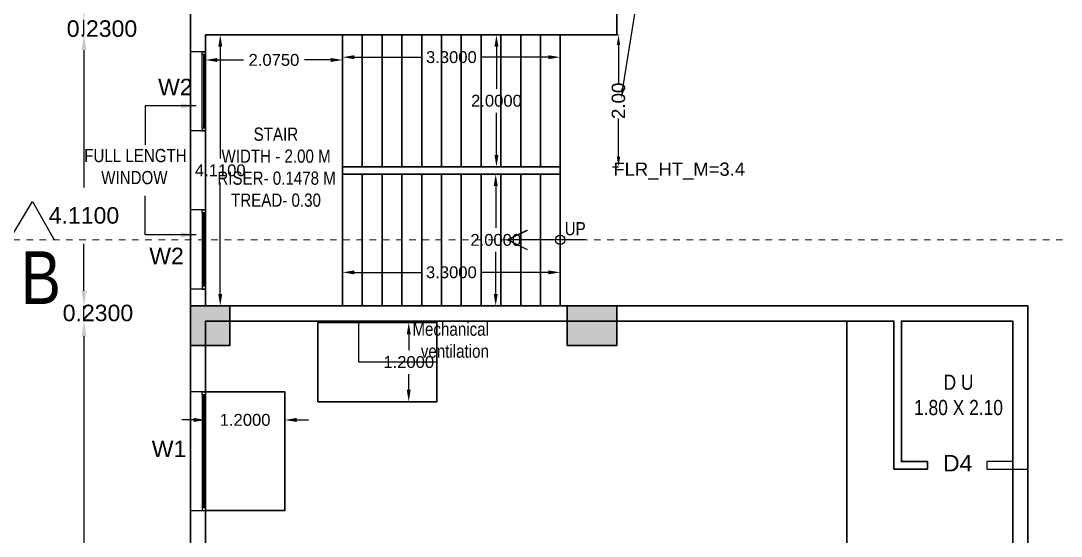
# Model space of a CAD drawing. Header units: metres. Extents: x -38 to 401, y 28 to 287.
# Drawn here: x 238.27 to 254.04, y 106.17 to 113.98 of the extents above; entities that cross this region are included whole.
import ezdxf

# ---------------------------------------------------------------- set-up
doc = ezdxf.new("R2010")
doc.units = ezdxf.units.M
doc.linetypes.add('CENTER', pattern=[2, 1.25, -0.25, 0.25, -0.25])
for name, color, linetype in [('BLK_1_FLR_4_AC_ROOM_2', 117, 'Continuous'), ('BLK_1_FLR_4_ACROOM_2_LIGHT_VENTILATION_1', 117, 'Continuous'), ('BLK_1_FLR_4_CARPET_AREA', 10, 'Continuous'), ('DIST_EXIT', 7, 'Continuous'), ('UBEAM', 1, 'Continuous'), ('UHATCH', 8, 'Continuous')]:
    doc.layers.add(name, color=color, linetype=linetype)
for name, color, linetype, lineweight in [('BLK_1_FLR_4_BLT_UP_AREA', 4, 'Continuous', 30), ('BLK_1_FLR_4_EXIT_WIDTH_STAIR', 4, 'Continuous', 30), ('BLK_1_FLR_4_STAIR_1', 1, 'Continuous', 30), ('BLK_1_FLR_4_STAIR_1_FLIGHT_1', 7, 'Continuous', 30), ('BLK_1_FLR_4_STAIR_1_FLIGHT_2', 7, 'Continuous', 30), ('BLK_1_FLR_4_STAIR_1_LANDING_1', 7, 'Continuous', 30), ('BLK_1_LVL_4_BLDG_FOOT_PRINT', 4, 'Continuous', 30), ('UCOLUMN', 6, 'Continuous', 30)]:
    doc.layers.add(name, color=color, linetype=linetype, lineweight=lineweight)
doc.styles.get("Standard").update_dxf_attribs({"font": 'arial.ttf'})
doc.dimstyles.get("Standard").update_dxf_attribs({"dimtxt": 0.18, "dimasz": 0.18, "dimexe": 0.18, "dimexo": 0.0625, "dimgap": 0.09, "dimtad": 0, "dimtih": 1, "dimtoh": 1, "dimdec": 4, "dimzin": 0, "dimdsep": 46, "dimtxsty": 'Standard', "dimcen": 0.09, "dimadec": 0, "dimazin": 0, "dimtfac": 1, "dimtdec": 4, "dimtofl": 0, "dimtmove": 0, "dimatfit": 3, "dimfxl": 0, "dimtolj": 1, "dimtzin": 0, "dimarcsym": 0})
doc.dimstyles.new('STANDARD$0', dxfattribs={"dimtxt": 7, "dimasz": 3, "dimexe": 3, "dimexo": 1, "dimgap": 1.5, "dimtad": 1, "dimdec": 1, "dimzin": 1, "dimdsep": 46, "dimlunit": 4, "dimtxsty": 'Standard', "dimblk": 'OBLIQUE', "dimcen": 0.09375, "dimdle": 1, "dimclrd": 8, "dimclre": 8, "dimclrt": 7, "dimadec": 1, "dimazin": 0, "dimtfac": 1, "dimtdec": 1, "dimtix": 1, "dimtmove": 2, "dimatfit": 3, "dimldrblk": 'ARCHTICK', "dimfxl": 0, "dimfrac": 2, "dimtolj": 1, "dimtzin": 0, "dimarcsym": 0})

# ---------------------------------------------------------------- blocks, each defined once
blk = doc.blocks.new('600X600')
at = {"layer": 'UHATCH', "linetype": 'Continuous'}
h = blk.add_hatch(color=256, dxfattribs=at)
h.dxf.hatch_style = 1
h.paths.add_polyline_path([(600, 600), (0, 600), (0, 0), (600, 0)])
at = {"layer": 'UCOLUMN', "linetype": 'Continuous'}
blk.add_lwpolyline([(0, 0), (600, 0), (600, 600), (0, 600)], close=True, dxfattribs=at)
blk = doc.blocks.new('750 x 750')
blk.add_blockref('600X600', (0, 75))
blk = doc.blocks.new('600X750')
at = {"layer": 'UHATCH', "linetype": 'Continuous'}
h = blk.add_hatch(color=256, dxfattribs=at)
h.dxf.hatch_style = 1
h.paths.add_polyline_path([(0, 600), (-750, 600), (-750, 0), (0, 0)])
at = {"layer": 'UCOLUMN', "linetype": 'Continuous'}
blk.add_lwpolyline([(0, 0), (-750, 0), (-750, 600), (0, 600)], close=True, dxfattribs=at)
blk = doc.blocks.new('ASDFSDFSDFDFD')
at = {"layer": 'UBEAM', "linetype": 'Continuous'}
blk.add_blockref('750 x 750', (-21550, -3305), dxfattribs=at)
at = {"layer": 'UBEAM', "xscale": -1}
blk.add_blockref('600X750', (-15840, -3230), dxfattribs=at)
blk = doc.blocks.new('*D490')
at = {"color": 0, "lineweight": -2}
for p, q in [((239.229, 109.201), (239.229, 103.859)), ((239.229, 97.661), (239.229, 103.004))]:
    blk.add_line(p, q, dxfattribs=at)
at = {"color": 0}
for points in [[(239.191, 109.201), (239.268, 109.201), (239.229, 109.431)], [(239.191, 97.661), (239.268, 97.661), (239.229, 97.431)]]:
    blk.add_solid(points, dxfattribs=at)
at = {"layer": 'Defpoints', "color": 0}
for p in [(239.229, 109.431), (241.071, 109.431), (241.071, 97.431)]:
    blk.add_point(p, dxfattribs=at)
at = {"color": 0, "lineweight": 25, "insert": (239.229, 103.431), "char_height": 0.25, "attachment_point": 5}
blk.add_mtext('\\A1;12.0000', dxfattribs=at)
blk = doc.blocks.new('*D491')
at = {"color": 0, "lineweight": -2}
for p, q in [((239.229, 109.891), (239.229, 110.121)), ((239.229, 109.431), (239.229, 109.661)), ((239.229, 109.201), (239.229, 108.971))]:
    blk.add_line(p, q, dxfattribs=at)
at = {"color": 0}
for points in [[(239.191, 109.891), (239.268, 109.891), (239.229, 109.661)], [(239.191, 109.201), (239.268, 109.201), (239.229, 109.431)]]:
    blk.add_solid(points, dxfattribs=at)
at = {"layer": 'Defpoints', "color": 0}
for p in [(239.229, 109.661), (241.071, 109.661), (241.071, 109.431)]:
    blk.add_point(p, dxfattribs=at)
at = {"color": 0, "lineweight": 25, "insert": (239.441, 109.553), "char_height": 0.25, "attachment_point": 5}
blk.add_mtext('\\A1;0.2300', dxfattribs=at)
blk = doc.blocks.new('*D492')
at = {"color": 0, "lineweight": -2}
for p, q in [((239.229, 113.541), (239.229, 111.459)), ((239.229, 109.891), (239.229, 110.604))]:
    blk.add_line(p, q, dxfattribs=at)
at = {"color": 0}
for points in [[(239.191, 113.541), (239.268, 113.541), (239.229, 113.771)], [(239.191, 109.891), (239.268, 109.891), (239.229, 109.661)]]:
    blk.add_solid(points, dxfattribs=at)
at = {"layer": 'Defpoints', "color": 0}
for p in [(239.229, 113.771), (241.071, 113.771), (241.071, 109.661)]:
    blk.add_point(p, dxfattribs=at)
at = {"color": 0, "lineweight": 25, "insert": (239.229, 111.032), "char_height": 0.25, "attachment_point": 5}
blk.add_mtext('\\A1;4.1100', dxfattribs=at)
blk = doc.blocks.new('*D493')
at = {"color": 0, "lineweight": -2}
for p, q in [((239.229, 114.231), (239.229, 114.461)), ((239.229, 113.771), (239.229, 114.001)), ((239.229, 113.541), (239.229, 113.311))]:
    blk.add_line(p, q, dxfattribs=at)
at = {"color": 0}
for points in [[(239.191, 114.231), (239.268, 114.231), (239.229, 114.001)], [(239.191, 113.541), (239.268, 113.541), (239.229, 113.771)]]:
    blk.add_solid(points, dxfattribs=at)
at = {"layer": 'Defpoints', "color": 0}
for p in [(239.229, 114.001), (241.071, 114.001), (241.071, 113.771)]:
    blk.add_point(p, dxfattribs=at)
at = {"color": 0, "lineweight": 25, "insert": (239.502, 113.865), "char_height": 0.25, "attachment_point": 5}
blk.add_mtext('\\A1;0.2300', dxfattribs=at)
blk = doc.blocks.new('*D832')
at = {"layer": 'BLK_1_FLR_4_EXIT_WIDTH_STAIR', "color": 0, "lineweight": -2}
for p, q in [((247.238, 113.771), (247.328, 113.771)), ((247.328, 113.619), (247.328, 113.039)), ((247.328, 111.924), (247.328, 112.504)), ((247.238, 111.771), (247.328, 111.771))]:
    blk.add_line(p, q, dxfattribs=at)
at = {"layer": 'BLK_1_FLR_4_EXIT_WIDTH_STAIR', "color": 0}
for points in [[(247.302, 113.619), (247.353, 113.619), (247.328, 113.771)], [(247.302, 111.924), (247.353, 111.924), (247.328, 111.771)]]:
    blk.add_solid(points, dxfattribs=at)
at = {"layer": 'Defpoints', "color": 0}
for p in [(246.446, 113.771), (246.446, 111.771), (247.328, 111.771)]:
    blk.add_point(p, dxfattribs=at)
at = {"layer": 'BLK_1_FLR_4_EXIT_WIDTH_STAIR', "color": 0, "lineweight": 30, "insert": (247.328, 112.771), "char_height": 0.2032, "attachment_point": 5, "rotation": 90}
blk.add_mtext('\\A1;2.00', dxfattribs=at)
blk = doc.blocks.new('*D834')
at = {"layer": 'Defpoints', "color": 0}
for p in [(248.786, 121.608), (248.788, 121.608), (247.368, 112.809)]:
    blk.add_point(p, dxfattribs=at)
at = {"layer": 'DIST_EXIT', "color": 0, "lineweight": -2}
for p, q in [((248.786, 121.608), (248.788, 121.608)), ((248.764, 121.457), (248.119, 117.452)), ((247.395, 112.959), (248.04, 116.964)), ((247.368, 112.809), (247.371, 112.808))]:
    blk.add_line(p, q, dxfattribs=at)
at = {"layer": 'DIST_EXIT', "color": 0}
for points in [[(248.739, 121.461), (248.789, 121.453), (248.788, 121.608)], [(247.37, 112.963), (247.42, 112.955), (247.371, 112.808)]]:
    blk.add_solid(points, dxfattribs=at)
at = {"layer": 'DIST_EXIT', "color": 0, "lineweight": 30, "insert": (248.08, 117.208), "char_height": 0.2032, "attachment_point": 5, "rotation": 80.8497}
blk.add_mtext('\\A1;8.91', dxfattribs=at)
blk = doc.blocks.new('*D881')
at = {"layer": 'BLK_1_FLR_4_STAIR_1_FLIGHT_1', "color": 0, "linetype": 'Continuous', "lineweight": -2}
for p, q in [((245.212, 111.661), (245.648, 111.661)), ((245.468, 111.481), (245.468, 110.843)), ((245.468, 109.841), (245.468, 110.48)), ((245.212, 109.661), (245.648, 109.661))]:
    blk.add_line(p, q, dxfattribs=at)
at = {"layer": 'BLK_1_FLR_4_STAIR_1_FLIGHT_1', "color": 0, "linetype": 'Continuous'}
for points in [[(245.438, 111.481), (245.498, 111.481), (245.468, 111.661)], [(245.438, 109.841), (245.498, 109.841), (245.468, 109.661)]]:
    blk.add_solid(points, dxfattribs=at)
at = {"layer": 'Defpoints', "color": 0, "linetype": 'Continuous'}
for p in [(245.149, 111.661), (245.149, 109.661), (245.468, 109.661)]:
    blk.add_point(p, dxfattribs=at)
at = {"layer": 'BLK_1_FLR_4_STAIR_1_FLIGHT_1', "color": 0, "linetype": 'Continuous', "insert": (245.468, 110.661), "char_height": 0.18, "attachment_point": 5}
blk.add_mtext('\\A1;2.0000', dxfattribs=at)
blk = doc.blocks.new('*D882')
at = {"layer": 'BLK_1_FLR_4_STAIR_1_FLIGHT_1', "color": 0, "linetype": 'Continuous', "lineweight": -2}
for p, q in [((243.146, 110.419), (243.146, 109.99)), ((246.446, 110.419), (246.446, 109.99)), ((243.326, 110.17), (244.333, 110.17)), ((246.266, 110.17), (245.259, 110.17))]:
    blk.add_line(p, q, dxfattribs=at)
at = {"layer": 'BLK_1_FLR_4_STAIR_1_FLIGHT_1', "color": 0, "linetype": 'Continuous'}
for points in [[(243.326, 110.2), (243.326, 110.14), (243.146, 110.17)], [(246.266, 110.2), (246.266, 110.14), (246.446, 110.17)]]:
    blk.add_solid(points, dxfattribs=at)
at = {"layer": 'Defpoints', "color": 0, "linetype": 'Continuous'}
for p in [(243.146, 110.481), (246.446, 110.481), (246.446, 110.17)]:
    blk.add_point(p, dxfattribs=at)
at = {"layer": 'BLK_1_FLR_4_STAIR_1_FLIGHT_1', "color": 0, "linetype": 'Continuous', "insert": (244.796, 110.17), "char_height": 0.18, "attachment_point": 5}
blk.add_mtext('\\A1;3.3000', dxfattribs=at)
blk = doc.blocks.new('*D883')
at = {"layer": 'BLK_1_FLR_4_STAIR_1_FLIGHT_2', "color": 0, "linetype": 'Continuous', "lineweight": -2}
for p, q in [((245.212, 113.771), (245.659, 113.771)), ((245.479, 113.591), (245.479, 112.953)), ((245.479, 111.951), (245.479, 112.59)), ((245.212, 111.771), (245.659, 111.771))]:
    blk.add_line(p, q, dxfattribs=at)
at = {"layer": 'BLK_1_FLR_4_STAIR_1_FLIGHT_2', "color": 0, "linetype": 'Continuous'}
for points in [[(245.449, 113.591), (245.509, 113.591), (245.479, 113.771)], [(245.449, 111.951), (245.509, 111.951), (245.479, 111.771)]]:
    blk.add_solid(points, dxfattribs=at)
at = {"layer": 'Defpoints', "color": 0, "linetype": 'Continuous'}
for p in [(245.149, 113.771), (245.479, 113.771), (245.149, 111.771)]:
    blk.add_point(p, dxfattribs=at)
at = {"layer": 'BLK_1_FLR_4_STAIR_1_FLIGHT_2', "color": 0, "linetype": 'Continuous', "insert": (245.479, 112.771), "char_height": 0.18, "attachment_point": 5}
blk.add_mtext('\\A1;2.0000', dxfattribs=at)
blk = doc.blocks.new('*D884')
at = {"layer": 'BLK_1_FLR_4_STAIR_1_FLIGHT_2', "color": 0, "linetype": 'Continuous', "lineweight": -2}
for p, q in [((243.146, 113.343), (243.146, 113.613)), ((246.446, 113.343), (246.446, 113.613)), ((243.326, 113.433), (244.333, 113.433)), ((246.266, 113.433), (245.259, 113.433))]:
    blk.add_line(p, q, dxfattribs=at)
at = {"layer": 'BLK_1_FLR_4_STAIR_1_FLIGHT_2', "color": 0, "linetype": 'Continuous'}
for points in [[(243.326, 113.463), (243.326, 113.403), (243.146, 113.433)], [(246.266, 113.463), (246.266, 113.403), (246.446, 113.433)]]:
    blk.add_solid(points, dxfattribs=at)
at = {"layer": 'Defpoints', "color": 0, "linetype": 'Continuous'}
for p in [(243.146, 113.433), (243.146, 113.281), (246.446, 113.281)]:
    blk.add_point(p, dxfattribs=at)
at = {"layer": 'BLK_1_FLR_4_STAIR_1_FLIGHT_2', "color": 0, "linetype": 'Continuous', "insert": (244.796, 113.433), "char_height": 0.18, "attachment_point": 5}
blk.add_mtext('\\A1;3.3000', dxfattribs=at)
blk = doc.blocks.new('*D885')
at = {"layer": 'BLK_1_FLR_4_STAIR_1_LANDING_1', "color": 0, "linetype": 'Continuous', "lineweight": -2}
for p, q in [((241.071, 113.343), (241.071, 113.571)), ((243.146, 113.343), (243.146, 113.571))]:
    blk.add_line(p, q, dxfattribs=at)
at = {"layer": 'BLK_1_FLR_4_STAIR_1_LANDING_1', "color": 0, "lineweight": -2}
for p, q in [((241.251, 113.391), (241.644, 113.391)), ((242.966, 113.391), (242.573, 113.391))]:
    blk.add_line(p, q, dxfattribs=at)
at = {"layer": 'BLK_1_FLR_4_STAIR_1_LANDING_1', "color": 0, "linetype": 'Continuous'}
for points in [[(241.251, 113.421), (241.251, 113.361), (241.071, 113.391)], [(242.966, 113.421), (242.966, 113.361), (243.146, 113.391)]]:
    blk.add_solid(points, dxfattribs=at)
at = {"layer": 'Defpoints', "color": 0, "linetype": 'Continuous'}
for p in [(243.146, 113.391), (241.071, 113.281), (243.146, 113.281)]:
    blk.add_point(p, dxfattribs=at)
at = {"layer": 'BLK_1_FLR_4_STAIR_1_LANDING_1', "color": 0, "linetype": 'Continuous', "insert": (242.108, 113.391), "char_height": 0.18, "attachment_point": 5}
blk.add_mtext('\\A1;2.0750', dxfattribs=at)
blk = doc.blocks.new('*D886')
at = {"layer": 'BLK_1_FLR_4_STAIR_1_LANDING_1', "color": 0, "linetype": 'Continuous', "lineweight": -2}
for p, q in [((241.133, 113.771), (241.474, 113.771)), ((241.133, 109.661), (241.474, 109.661))]:
    blk.add_line(p, q, dxfattribs=at)
at = {"layer": 'BLK_1_FLR_4_STAIR_1_LANDING_1', "color": 0, "lineweight": -2}
for p, q in [((241.294, 113.591), (241.294, 111.898)), ((241.294, 109.841), (241.294, 111.535))]:
    blk.add_line(p, q, dxfattribs=at)
at = {"layer": 'BLK_1_FLR_4_STAIR_1_LANDING_1', "color": 0, "linetype": 'Continuous'}
for points in [[(241.264, 113.591), (241.324, 113.591), (241.294, 113.771)], [(241.264, 109.841), (241.324, 109.841), (241.294, 109.661)]]:
    blk.add_solid(points, dxfattribs=at)
at = {"layer": 'Defpoints', "color": 0, "linetype": 'Continuous'}
for p in [(241.071, 113.771), (241.071, 109.661), (241.294, 109.661)]:
    blk.add_point(p, dxfattribs=at)
at = {"layer": 'BLK_1_FLR_4_STAIR_1_LANDING_1', "color": 0, "linetype": 'Continuous', "insert": (241.294, 111.716), "char_height": 0.18, "attachment_point": 5}
blk.add_mtext('\\A1;4.1100', dxfattribs=at)
blk = doc.blocks.new('*D991')
at = {"layer": 'BLK_1_FLR_4_ACROOM_2_LIGHT_VENTILATION_1', "color": 0, "lineweight": -2}
for p, q in [((241.071, 108.294), (241.071, 107.752)), ((242.271, 108.294), (242.271, 107.752)), ((240.891, 107.932), (240.711, 107.932)), ((242.451, 107.932), (242.631, 107.932))]:
    blk.add_line(p, q, dxfattribs=at)
at = {"layer": 'BLK_1_FLR_4_ACROOM_2_LIGHT_VENTILATION_1', "color": 0}
for points in [[(240.891, 107.962), (240.891, 107.902), (241.071, 107.932)], [(242.451, 107.962), (242.451, 107.902), (242.271, 107.932)]]:
    blk.add_solid(points, dxfattribs=at)
at = {"layer": 'Defpoints', "color": 0}
for p in [(241.071, 108.356), (242.271, 108.356), (241.071, 107.932)]:
    blk.add_point(p, dxfattribs=at)
at = {"layer": 'BLK_1_FLR_4_ACROOM_2_LIGHT_VENTILATION_1', "color": 0, "lineweight": 30, "insert": (241.671, 107.932), "char_height": 0.18, "attachment_point": 5}
blk.add_mtext('\\A1;1.2000', dxfattribs=at)
blk = doc.blocks.new('*D1094')
at = {"layer": 'BLK_1_FLR_4_ACROOM_2_LIGHT_VENTILATION_1', "color": 0, "lineweight": -2}
for p, q in [((244.512, 109.409), (243.97, 109.409)), ((244.15, 109.229), (244.15, 108.991)), ((244.15, 108.389), (244.15, 108.627)), ((244.512, 108.209), (243.97, 108.209))]:
    blk.add_line(p, q, dxfattribs=at)
at = {"layer": 'BLK_1_FLR_4_ACROOM_2_LIGHT_VENTILATION_1', "color": 0}
for points in [[(244.12, 109.229), (244.18, 109.229), (244.15, 109.409)], [(244.12, 108.389), (244.18, 108.389), (244.15, 108.209)]]:
    blk.add_solid(points, dxfattribs=at)
at = {"layer": 'Defpoints', "color": 0}
for p in [(244.15, 109.409), (244.574, 109.409), (244.574, 108.209)]:
    blk.add_point(p, dxfattribs=at)
at = {"layer": 'BLK_1_FLR_4_ACROOM_2_LIGHT_VENTILATION_1', "color": 0, "lineweight": 30, "insert": (244.15, 108.809), "char_height": 0.18, "attachment_point": 5}
blk.add_mtext('\\A1;1.2000', dxfattribs=at)

msp = doc.modelspace()

# ---------------------------------------------------------------- linework, layer by layer
at = {"color": 7, "lineweight": 25}
for p, q in [((247.30089, 113.77148), (247.30089, 121.89148)), ((240.84089, 113.51648), (240.84089, 116.29648)), ((241.07089, 113.51648), (241.07089, 113.77148)), ((241.07089, 113.77148), (247.30089, 113.77148)), ((243.14589, 111.77148), (243.14589, 113.77148)), ((243.44589, 111.77148), (243.44589, 113.77148)), ((243.74589, 111.77148), (243.74589, 113.77148)), ((244.04589, 111.77148), (244.04589, 113.77148)), ((244.34589, 111.77148), (244.34589, 113.77148)), ((244.64589, 111.77148), (244.64589, 113.77148)), ((244.94589, 111.77148), (244.94589, 113.77148)), ((245.24589, 111.77148), (245.24589, 113.77148)), ((245.54589, 111.77148), (245.54589, 113.77148)), ((245.84589, 111.77148), (245.84589, 113.77148)), ((246.14589, 111.77148), (246.14589, 113.77148)), ((241.07089, 113.51648), (240.84089, 113.51648)), ((240.84089, 113.51648), (240.84089, 112.31648)), ((241.01978, 112.35907), (241.01977, 113.50043)), ((241.07088, 113.50043), (241.07089, 112.35907)), ((241.04181, 113.47389), (241.04181, 112.35907)), ((241.05032, 113.47389), (241.05033, 112.35907)), ((240.84089, 112.31648), (240.84089, 111.11648)), ((241.07089, 112.31648), (240.84089, 112.31648)), ((241.07089, 111.11648), (241.07089, 112.31648)), ((243.14589, 111.66148), (243.14589, 111.77148)), ((243.14589, 111.77148), (246.44589, 111.77148)), ((246.44589, 111.66148), (246.44589, 111.77148)), ((243.14589, 111.66148), (246.44589, 111.66148)), ((243.14589, 111.66148), (243.14589, 109.66148)), ((243.44589, 109.66148), (243.44589, 111.66148)), ((243.74589, 109.66148), (243.74589, 111.66148)), ((244.04589, 109.66148), (244.04589, 111.66148)), ((244.34589, 109.66148), (244.34589, 111.66148)), ((244.64589, 109.66148), (244.64589, 111.66148)), ((244.94589, 109.66148), (244.94589, 111.66148)), ((245.24589, 109.66148), (245.24589, 111.66148)), ((245.54589, 109.66148), (245.54589, 111.66148)), ((245.84589, 109.66148), (245.84589, 111.66148)), ((246.14589, 109.66148), (246.14589, 111.66148)), ((246.44589, 109.66148), (246.44589, 111.66148)), ((241.07089, 111.11648), (240.84089, 111.11648)), ((240.84089, 109.91648), (240.84089, 111.11648)), ((241.01978, 111.07389), (241.01977, 109.93253)), ((241.04181, 109.95907), (241.04181, 111.07389)), ((241.05032, 109.95907), (241.05033, 111.07389)), ((241.07088, 109.93253), (241.07089, 111.07389)), ((246.82361, 110.66148), (245.65761, 110.66148)), ((240.84089, 108.35631), (240.84089, 109.91648)), ((241.07089, 109.91648), (240.84089, 109.91648)), ((240.84089, 106.55631), (240.84089, 108.35631)), ((241.07089, 108.35631), (240.84089, 108.35631)), ((241.01978, 108.31372), (241.01977, 106.57237)), ((241.04181, 106.5989), (241.04181, 108.31372)), ((241.05032, 106.5989), (241.05033, 108.31372)), ((241.07088, 106.57237), (241.07089, 108.31372)), ((240.84089, 104.93148), (240.84089, 106.5989)), ((240.84089, 106.55631), (241.07089, 106.55631))]:
    msp.add_line(p, q, dxfattribs=at)
for points in [[(241.07088, 113.47389), (241.01977, 113.47389), (241.01977, 113.51648), (241.07088, 113.51648)], [(241.07089, 112.35907), (241.01978, 112.35907), (241.01978, 112.31648), (241.07089, 112.31648)], [(241.07089, 111.07389), (241.01978, 111.07389), (241.01978, 111.11648), (241.07089, 111.11648)], [(245.94276, 110.51911), (245.93862, 110.51457), (245.65347, 110.65694), (245.65761, 110.66148), (245.65347, 110.66602), (245.93862, 110.8084), (245.94276, 110.80385), (245.65761, 110.66148)], [(241.07088, 109.95907), (241.01977, 109.95907), (241.01977, 109.91648), (241.07088, 109.91648)], [(243.39473, 109.43148), (244.57416, 109.43148), (244.57416, 108.81006), (243.39473, 108.81006)], [(241.07089, 108.31372), (241.01978, 108.31372), (241.01978, 108.35631), (241.07089, 108.35631)], [(241.07088, 106.5989), (241.01977, 106.5989), (241.01977, 106.55631), (241.07088, 106.55631)]]:
    msp.add_lwpolyline(points, close=True, dxfattribs=at)
for points in [[(238.09992, 110.66148), (238.44977, 111.24436), (238.77589, 110.66148)], [(241.07089, 108.35631), (241.07089, 109.43148), (251.50089, 109.43148), (251.50089, 107.18648), (252.00839, 107.18648), (252.00839, 107.30148), (251.61589, 107.30148), (251.61589, 109.43148), (253.30089, 109.43148), (253.30089, 107.30148), (252.90839, 107.30148), (252.90839, 107.18648), (253.53089, 107.18648), (253.53089, 109.66148), (241.07089, 109.66148), (241.07089, 109.91648)], [(241.07089, 104.93148), (241.07089, 106.5989)]]:
    msp.add_lwpolyline(points, dxfattribs=at)
at = {"linetype": 'CENTER', "lineweight": 20, "ltscale": 0.05}
msp.add_lwpolyline([(264.45758, 110.66148), (238.09992, 110.66148)], dxfattribs=at)
at = {"color": 7, "lineweight": 25}
msp.add_circle((246.44589, 110.66148), 0.07122, dxfattribs=at)
at = {"layer": 'BLK_1_FLR_4_AC_ROOM_2', "color": 2, "lineweight": 30}
msp.add_lwpolyline([(250.78589, 97.43148), (241.07089, 97.43148), (241.07089, 109.43148), (250.78589, 109.43148)], close=True, dxfattribs=at)
at = {"layer": 'BLK_1_FLR_4_ACROOM_2_LIGHT_VENTILATION_1', "color": 2, "lineweight": 30}
for points in [[(242.77416, 109.40894), (244.57416, 109.40894), (244.57416, 108.20894), (242.77416, 108.20894)], [(241.07089, 106.55631), (241.07089, 108.35631), (242.27089, 108.35631), (242.27089, 106.55631)]]:
    msp.add_lwpolyline(points, close=True, dxfattribs=at)
at = {"layer": 'BLK_1_FLR_4_BLT_UP_AREA', "color": 12, "lineweight": 30}
msp.add_lwpolyline([(240.84087, 97.20137), (240.84089, 150.54866), (263.89089, 150.5543), (263.89089, 140.58148), (262.39089, 140.58148), (262.39087, 97.20137)], close=True, dxfattribs=at)
at = {"layer": 'BLK_1_FLR_4_CARPET_AREA', "color": 15, "linetype": 'Continuous', "lineweight": 30}
msp.add_lwpolyline([(255.93089, 97.43148), (253.53089, 97.43148), (253.53089, 100.85398), (251.01589, 100.85398), (251.01589, 104.25648), (253.41589, 104.25641), (253.41589, 102.05398), (253.53089, 102.05398), (253.53089, 109.66148), (241.07089, 109.66148), (241.07089, 113.77148), (247.30089, 113.77148), (247.30089, 121.89148)], dxfattribs=at)
msp.add_lwpolyline([(251.27089, 99.83898), (251.27089, 97.43148), (241.07089, 97.43148), (241.07089, 109.43148), (251.50089, 109.43148), (251.50089, 107.18648), (252.00839, 107.18648), (252.00839, 107.30148), (251.61589, 107.30148), (251.61589, 109.43148), (253.30089, 109.43148), (253.30089, 105.68648), (250.78589, 105.68648), (250.78589, 100.73898), (253.30089, 100.73898), (253.30089, 97.43148), (251.38589, 97.43148), (251.38589, 99.83898)], close=True, dxfattribs=at)
at = {"layer": 'BLK_1_FLR_4_STAIR_1', "color": 1, "linetype": 'Continuous'}
msp.add_lwpolyline([(241.07089, 113.77148), (246.44589, 113.77148), (246.44589, 109.66148), (241.07089, 109.66148)], close=True, dxfattribs=at)
at = {"layer": 'BLK_1_FLR_4_STAIR_1_FLIGHT_1', "color": 7, "lineweight": 30}
for p, q in [((243.14589, 111.66148), (243.14589, 109.66148)), ((243.44589, 109.66148), (243.44589, 111.66148)), ((243.74589, 109.66148), (243.74589, 111.66148)), ((244.04589, 109.66148), (244.04589, 111.66148)), ((244.34589, 109.66148), (244.34589, 111.66148)), ((244.64589, 109.66148), (244.64589, 111.66148)), ((244.94589, 109.66148), (244.94589, 111.66148)), ((245.24589, 109.66148), (245.24589, 111.66148)), ((245.54589, 109.66148), (245.54589, 111.66148)), ((245.84589, 109.66148), (245.84589, 111.66148)), ((246.14589, 109.66148), (246.14589, 111.66148)), ((246.44589, 109.66148), (246.44589, 111.66148))]:
    msp.add_line(p, q, dxfattribs=at)
at = {"layer": 'BLK_1_FLR_4_STAIR_1_FLIGHT_1', "linetype": 'Continuous'}
msp.add_lwpolyline([(246.44589, 111.66148), (243.14589, 111.66148), (243.14589, 109.66148), (246.44589, 109.66148)], close=True, dxfattribs=at)
at = {"layer": 'BLK_1_FLR_4_STAIR_1_FLIGHT_2', "color": 7, "lineweight": 30}
for p, q in [((243.14589, 111.77148), (243.14589, 113.77148)), ((243.44589, 111.77148), (243.44589, 113.77148)), ((243.74589, 111.77148), (243.74589, 113.77148)), ((244.04589, 111.77148), (244.04589, 113.77148)), ((244.34589, 111.77148), (244.34589, 113.77148)), ((244.64589, 111.77148), (244.64589, 113.77148)), ((244.94589, 111.77148), (244.94589, 113.77148)), ((245.24589, 111.77148), (245.24589, 113.77148)), ((245.54589, 111.77148), (245.54589, 113.77148)), ((245.84589, 111.77148), (245.84589, 113.77148)), ((246.14589, 111.77148), (246.14589, 113.77148)), ((246.44589, 111.77148), (246.44589, 113.77148))]:
    msp.add_line(p, q, dxfattribs=at)
at = {"layer": 'BLK_1_FLR_4_STAIR_1_FLIGHT_2', "linetype": 'Continuous'}
msp.add_lwpolyline([(246.44589, 113.77148), (243.14589, 113.77148), (243.14589, 111.77148), (246.44589, 111.77148)], close=True, dxfattribs=at)
at = {"layer": 'BLK_1_FLR_4_STAIR_1_LANDING_1', "color": 7, "lineweight": 30}
msp.add_lwpolyline([(241.07089, 113.77148), (243.14589, 113.77148), (243.14589, 109.66148), (241.07089, 109.66148)], close=True, dxfattribs=at)
at = {"layer": 'BLK_1_LVL_4_BLDG_FOOT_PRINT', "color": 1}
msp.add_lwpolyline([(240.84087, 97.20148), (240.84087, 150.54585), (263.89087, 150.55148), (263.89087, 140.58148), (262.39087, 140.58148), (262.39087, 97.20148)], close=True, dxfattribs=at)

# ---------------------------------------------------------------- block references
at = {"color": 7, "lineweight": 25, "xscale": 0.001, "yscale": 0.001, "zscale": 0.001}
msp.add_blockref('ASDFSDFSDFDFD', (262.39089, 112.29148), dxfattribs=at)
msp.add_blockref('ASDFSDFSDFDFD', (262.39089, 112.29148), dxfattribs=at)

# ---------------------------------------------------------------- texts
at = {"color": 7, "lineweight": 25, "char_height": 0.25, "attachment_point": 1}
for s, insert in [('W2', (240.35193, 113.10576)), ('W2', (240.21893, 110.54376)), ('W1', (240.25593, 107.61776)), ('D4', (252.2445, 107.40175))]:
    msp.add_mtext_dynamic_manual_height_columns(s, width=331.5310086, gutter_width=1000, heights=[0], dxfattribs=dict(at, insert=insert))
at = {"color": 7, "lineweight": 25}
for s, insert, char_height, width, attachment_point in [('{\\fArial Narrow|b0|i0|c0|p34;\\W9.27075; \\W1;STAIR\\P{\\W1.631566; }WIDTH - 2.00 M\\P{\\W0.642273; }RISER- 0.1478 M\\P{\\W3.902444; }TREAD- 0.30}', (241.20919, 112.36594, -12.79858), 0.2, 1.8424125, 1), ('{\\fArial Narrow|b0|i0|c0|p34;\\W2.57161; \\W1;FULL LENGTH \\P{\\W6.611224; }WINDOW}', (239.06939, 112.04128, -12.79858), 0.2, 1.8424125, 1), ('{\\fArial Narrow|b0|i0|c0|p34;\\W9.53418;  \\W1;UP}', (245.29798, 110.93255), 0.2, 2.7201691, 1), ('{\\fArial Narrow|b0|i0|c0|p34;\\W2.40293; \\W1;B}', (237.65789, 110.49018), 0.8, 1.7202398, 1), ('{\\fArial Narrow|b0|i0|c0|p34;Mechanical\\Pventilation}', (245.36476, 108.87234), 0.2, 2.774038, 9), ('{\\fArial Narrow|b0|i0|c0|p34;\\W8.90679;  \\W1;D U\\P\\W5.85433;  \\W1;1.80 X 2.10}', (250.94806, 108.61861), 0.23, 3.0224593, 1)]:
    msp.add_mtext(s, dxfattribs=dict(at, insert=insert, char_height=char_height, width=width, attachment_point=attachment_point))
at = {"layer": 'BLK_1_FLR_4_STAIR_1', "color": 1, "linetype": 'Continuous', "insert": (248.24829, 111.83438), "char_height": 0.2, "width": 2.4, "attachment_point": 2}
msp.add_mtext('FLR_HT_M=3.4', dxfattribs=at)

# ---------------------------------------------------------------- dimensions: what is measured, and where the dimension line sits
at = {"lineweight": 25}
for base, p1, p2, picture, middle in [((239.22948, 114.00148), (241.07089, 113.77148), (241.07089, 114.00148), '*D493', (239.50166, 113.86505)), ((239.22948, 113.77148), (241.07089, 109.66148), (241.07089, 113.77148), '*D492', (239.22948, 111.03166)), ((239.22948, 109.66148), (241.07089, 109.43148), (241.07089, 109.66148), '*D491', (239.44127, 109.55291))]:
    dim = msp.add_linear_dim(base=base, p1=p1, p2=p2, angle=90, dimstyle='Standard', override={"dimscale": 1, "dimtxt": 0.25, "dimasz": 0.23, "dimgap": 0.3, "dimpost": '\\X', "dimse1": 1, "dimse2": 1, "dimtmove": 1, "dimfxl": 25.4}, dxfattribs=at)
    dim.commit()
    dim.dimension.update_dxf_attribs({"geometry": picture, "text_midpoint": middle, "dimtype": 128})
dim = msp.add_linear_dim(base=(239.22948, 109.43148), p1=(241.07089, 97.43148), p2=(241.07089, 109.43148), angle=90, dimstyle='Standard', override={"dimscale": 1, "dimtxt": 0.25, "dimasz": 0.23, "dimgap": 0.3, "dimpost": '\\X', "dimse1": 1, "dimse2": 1, "dimfxl": 25.4}, dxfattribs=at)
dim.commit()
dim.dimension.update_dxf_attribs({"geometry": '*D490', "text_midpoint": (239.22948, 103.43148)})
at = {"layer": 'BLK_1_FLR_4_ACROOM_2_LIGHT_VENTILATION_1', "color": 232, "lineweight": 30}
dim = msp.add_linear_dim(base=(244.14995, 109.40894), p1=(244.57416, 108.20894), p2=(244.57416, 109.40894), angle=270, dimstyle='STANDARD$0', override={"dimtxt": 0.18, "dimasz": 0.18, "dimexe": 0.18, "dimexo": 0.0625, "dimgap": 0.09, "dimtad": 0, "dimtih": 1, "dimtoh": 1, "dimdec": 4, "dimzin": 0, "dimlunit": 2, "dimpost": '', "dimcen": 0.09, "dimdle": 0, "dimclrd": 0, "dimclre": 0, "dimclrt": 0, "dimadec": 0, "dimtdec": 4, "dimtix": 0, "dimtofl": 0, "dimtmove": 0, "dimfrac": 0}, dxfattribs=at)
dim.commit()
dim.dimension.update_dxf_attribs({"geometry": '*D1094', "text_midpoint": (244.14995, 108.80894)})
dim = msp.add_linear_dim(base=(241.07089, 107.93211), p1=(242.27089, 108.35631), p2=(241.07089, 108.35631), dimstyle='STANDARD$0', override={"dimtxt": 0.18, "dimasz": 0.18, "dimexe": 0.18, "dimexo": 0.0625, "dimgap": 0.09, "dimtad": 0, "dimtih": 1, "dimtoh": 1, "dimdec": 4, "dimzin": 0, "dimlunit": 2, "dimpost": '', "dimcen": 0.09, "dimdle": 0, "dimclrd": 0, "dimclre": 0, "dimclrt": 0, "dimadec": 0, "dimtdec": 4, "dimtix": 0, "dimtofl": 0, "dimtmove": 0, "dimfrac": 0}, dxfattribs=at)
dim.commit()
dim.dimension.update_dxf_attribs({"geometry": '*D991', "text_midpoint": (241.67089, 107.93211)})
at = {"layer": 'BLK_1_FLR_4_EXIT_WIDTH_STAIR', "color": 1, "lineweight": 30}
dim = msp.add_aligned_dim(p1=(246.44589, 113.77148), p2=(246.44589, 111.77148), distance=0.88188, dimstyle='STANDARD$0', override={"dimscale": 0.001, "dimtxt": 203.2, "dimasz": 152.5, "dimexe": 0, "dimexo": 0, "dimgap": 2.286, "dimtad": 0, "dimtoh": 1, "dimdec": 2, "dimzin": 0, "dimlunit": 2, "dimpost": '', "dimcen": 2.286, "dimdle": 0, "dimclrd": 0, "dimclre": 0, "dimclrt": 0, "dimadec": 0, "dimtdec": 2, "dimtix": 0, "dimtofl": 0, "dimtmove": 0, "dimfxl": 89.5, "dimfxlon": 1, "dimfrac": 0}, dxfattribs=at)
dim.commit()
dim.dimension.update_dxf_attribs({"geometry": '*D832', "text_midpoint": (247.32776, 112.77148)})
at = {"layer": 'BLK_1_FLR_4_STAIR_1_FLIGHT_1', "color": 2, "linetype": 'Continuous'}
dim = msp.add_linear_dim(base=(245.46793, 109.66148), p1=(245.14934, 111.66148), p2=(245.14934, 109.66148), angle=90, dimstyle='STANDARD$0', override={"dimtxt": 0.18, "dimasz": 0.18, "dimexe": 0.18, "dimexo": 0.0625, "dimgap": 0.09, "dimtad": 0, "dimtih": 1, "dimtoh": 1, "dimdec": 4, "dimzin": 0, "dimlunit": 2, "dimpost": '', "dimcen": 0.09, "dimdle": 0, "dimclrd": 0, "dimclre": 0, "dimclrt": 0, "dimadec": 0, "dimtdec": 4, "dimtix": 0, "dimtofl": 0, "dimtmove": 0, "dimfrac": 0}, dxfattribs=at)
dim.commit()
dim.dimension.update_dxf_attribs({"geometry": '*D881', "text_midpoint": (245.46793, 110.66148)})
at = {"layer": 'BLK_1_FLR_4_STAIR_1_FLIGHT_1', "color": 1, "linetype": 'Continuous'}
dim = msp.add_linear_dim(base=(246.44589, 110.17037), p1=(243.14589, 110.48142), p2=(246.44589, 110.48142), dimstyle='STANDARD$0', override={"dimtxt": 0.18, "dimasz": 0.18, "dimexe": 0.18, "dimexo": 0.0625, "dimgap": 0.09, "dimtad": 0, "dimtih": 1, "dimtoh": 1, "dimdec": 4, "dimzin": 0, "dimlunit": 2, "dimpost": '', "dimcen": 0.09, "dimdle": 0, "dimclrd": 0, "dimclre": 0, "dimclrt": 0, "dimadec": 0, "dimtdec": 4, "dimtix": 0, "dimtofl": 0, "dimtmove": 0, "dimfrac": 0}, dxfattribs=at)
dim.commit()
dim.dimension.update_dxf_attribs({"geometry": '*D882', "text_midpoint": (244.79589, 110.17037)})
at = {"layer": 'BLK_1_FLR_4_STAIR_1_FLIGHT_2', "color": 2, "linetype": 'Continuous'}
dim = msp.add_linear_dim(base=(245.47857, 113.77148), p1=(245.14934, 111.77148), p2=(245.14934, 113.77148), angle=90, dimstyle='STANDARD$0', override={"dimtxt": 0.18, "dimasz": 0.18, "dimexe": 0.18, "dimexo": 0.0625, "dimgap": 0.09, "dimtad": 0, "dimtih": 1, "dimtoh": 1, "dimdec": 4, "dimzin": 0, "dimlunit": 2, "dimpost": '', "dimcen": 0.09, "dimdle": 0, "dimclrd": 0, "dimclre": 0, "dimclrt": 0, "dimadec": 0, "dimtdec": 4, "dimtix": 0, "dimtofl": 0, "dimtmove": 0, "dimfrac": 0}, dxfattribs=at)
dim.commit()
dim.dimension.update_dxf_attribs({"geometry": '*D883', "text_midpoint": (245.47857, 112.77148)})
at = {"layer": 'BLK_1_FLR_4_STAIR_1_FLIGHT_2', "color": 1, "linetype": 'Continuous'}
dim = msp.add_linear_dim(base=(243.14589, 113.43323), p1=(246.44589, 113.28061), p2=(243.14589, 113.28061), dimstyle='STANDARD$0', override={"dimtxt": 0.18, "dimasz": 0.18, "dimexe": 0.18, "dimexo": 0.0625, "dimgap": 0.09, "dimtad": 0, "dimtih": 1, "dimtoh": 1, "dimdec": 4, "dimzin": 0, "dimlunit": 2, "dimpost": '', "dimcen": 0.09, "dimdle": 0, "dimclrd": 0, "dimclre": 0, "dimclrt": 0, "dimadec": 0, "dimtdec": 4, "dimtix": 0, "dimtofl": 0, "dimtmove": 0, "dimfrac": 0}, dxfattribs=at)
dim.commit()
dim.dimension.update_dxf_attribs({"geometry": '*D884', "text_midpoint": (244.79589, 113.43323)})
at = {"layer": 'BLK_1_FLR_4_STAIR_1_LANDING_1', "color": 1, "linetype": 'Continuous'}
dim = msp.add_linear_dim(base=(241.29351, 109.66148), p1=(241.07089, 113.77148), p2=(241.07089, 109.66148), angle=90, dimstyle='STANDARD$0', override={"dimtxt": 0.18, "dimasz": 0.18, "dimexe": 0.18, "dimexo": 0.0625, "dimgap": 0.09, "dimtad": 0, "dimtih": 1, "dimtoh": 1, "dimdec": 4, "dimzin": 0, "dimlunit": 2, "dimpost": '', "dimcen": 0.09, "dimdle": 0, "dimclrd": 0, "dimclre": 0, "dimclrt": 0, "dimadec": 0, "dimtdec": 4, "dimtix": 0, "dimtofl": 0, "dimtmove": 1, "dimfxl": 5, "dimfrac": 0}, dxfattribs=at)
dim.commit()
dim.dimension.update_dxf_attribs({"geometry": '*D886', "text_midpoint": (241.29351, 111.71648)})
at = {"layer": 'BLK_1_FLR_4_STAIR_1_LANDING_1', "color": 2, "linetype": 'Continuous'}
dim = msp.add_linear_dim(base=(243.14589, 113.3914), p1=(241.07089, 113.28061), p2=(243.14589, 113.28061), dimstyle='STANDARD$0', override={"dimtxt": 0.18, "dimasz": 0.18, "dimexe": 0.18, "dimexo": 0.0625, "dimgap": 0.09, "dimtad": 0, "dimtih": 1, "dimtoh": 1, "dimdec": 4, "dimzin": 0, "dimlunit": 2, "dimpost": '', "dimcen": 0.09, "dimdle": 0, "dimclrd": 0, "dimclre": 0, "dimclrt": 0, "dimadec": 0, "dimtdec": 4, "dimtix": 0, "dimtofl": 0, "dimtmove": 1, "dimfxl": 5, "dimfrac": 0}, dxfattribs=at)
dim.commit()
dim.dimension.update_dxf_attribs({"geometry": '*D885', "text_midpoint": (242.10839, 113.3914)})
at = {"layer": 'DIST_EXIT', "color": 7, "lineweight": 30}
dim = msp.add_aligned_dim(p1=(247.3682, 112.80865), p2=(248.78556, 121.60812), distance=-0.00283, dimstyle='STANDARD$0', override={"dimscale": 0.001, "dimtxt": 203.2, "dimasz": 152.5, "dimexe": 0, "dimexo": 0, "dimgap": 2.286, "dimtad": 0, "dimtoh": 1, "dimdec": 2, "dimzin": 0, "dimlunit": 2, "dimpost": '', "dimcen": 2.286, "dimdle": 0, "dimclrd": 0, "dimclre": 0, "dimclrt": 0, "dimadec": 0, "dimtdec": 2, "dimtix": 0, "dimtofl": 0, "dimtmove": 0, "dimfxl": 89.5, "dimfxlon": 1, "dimfrac": 0}, dxfattribs=at)
dim.commit()
dim.dimension.update_dxf_attribs({"geometry": '*D834', "text_midpoint": (248.07967, 117.20794)})

# ---------------------------------------------------------------- leaders
at = {"color": 7, "lineweight": 25}
for points in [[(240.92745, 112.69417), (240.15464, 112.69417), (240.15464, 112.10209)], [(240.92745, 110.73879), (240.15464, 110.73879), (240.15464, 111.33087)]]:
    msp.add_leader(points, dimstyle='Standard', override={"dimscale": 1, "dimtxt": 0.23, "dimasz": 0.23, "dimgap": 0, "dimse1": 1, "dimse2": 1, "dimtmove": 1}, dxfattribs=at)

doc.saveas('drawing.dxf')
